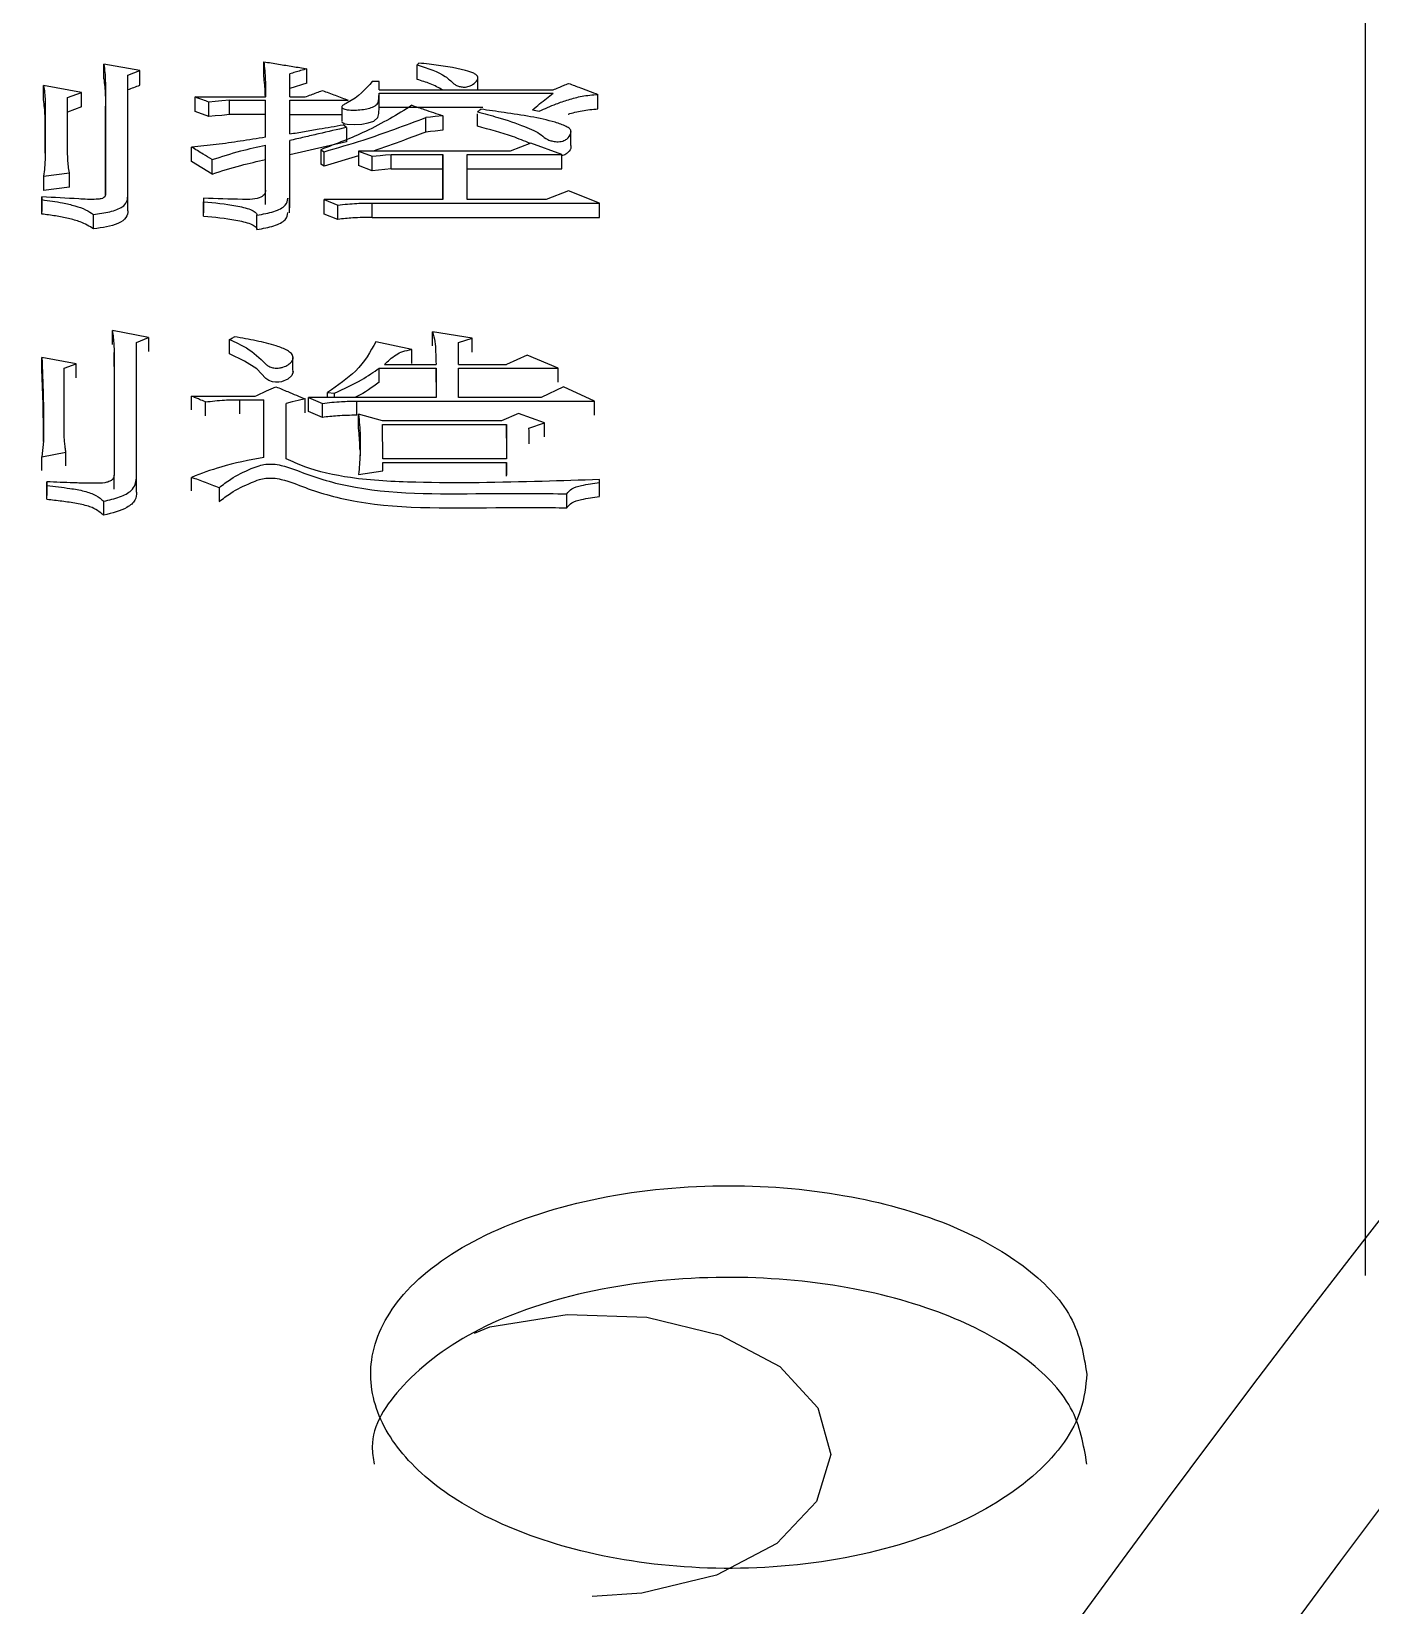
# Model space of a CAD drawing. Header units: millimetres. Extents: x 5231 to 7653, y 7068 to 7959.
# Drawn here: x 6763.53 to 6771.94, y 7406.95 to 7416.84 of the extents above; entities that cross this region are included whole.
import ezdxf

# ---------------------------------------------------------------- set-up
doc = ezdxf.new("R2010")
doc.units = ezdxf.units.MM

msp = doc.modelspace()

# ---------------------------------------------------------------- linework, layer by layer
at = {"color": 7, "linetype": 'Continuous', "lineweight": 25}
for p, q in [((6764.2104, 7416.5946), (6763.9833, 7416.6346)), ((6764.1347, 7416.5666), (6764.2104, 7416.5946)), ((6764.1347, 7415.8055), (6764.1347, 7416.5666)), ((6765.1516, 7416.4296), (6765.1515, 7416.5746)), ((6766.3338, 7416.474), (6766.3338, 7416.547)), ((6763.8427, 7416.4579), (6763.6047, 7416.5023)), ((6763.7561, 7416.4255), (6763.8427, 7416.4579)), ((6763.9941, 7416.4619), (6763.9941, 7415.8181)), ((6765.2597, 7416.5153), (6765.1515, 7416.4833)), ((6765.714, 7416.5264), (6765.6708, 7416.5264)), ((6765.714, 7416.474), (6765.714, 7416.5264)), ((6765.714, 7416.474), (6766.8066, 7416.474)), ((6765.7141, 7416.4539), (6766.8066, 7416.4539)), ((6765.7141, 7416.3628), (6765.7141, 7416.4539)), ((6767.0879, 7416.3547), (6767.0879, 7416.4458)), ((6763.6155, 7416.3565), (6763.6155, 7416.0773)), ((6763.6155, 7416.2656), (6763.6155, 7416.3565)), ((6763.7561, 7416.0773), (6763.7561, 7416.4255)), ((6763.8427, 7416.3668), (6763.7561, 7416.3345)), ((6763.9941, 7415.8129), (6763.9941, 7416.3708)), ((6764.5566, 7416.4296), (6765.0001, 7416.4296)), ((6764.5566, 7416.3385), (6764.5566, 7416.4296)), ((6764.7729, 7416.4093), (6765.0001, 7416.4093)), ((6765.0001, 7416.1764), (6765.0001, 7416.4093)), ((6765.1516, 7416.4296), (6765.2489, 7416.4296)), ((6765.1516, 7416.4093), (6765.5193, 7416.4093)), ((6765.1516, 7416.197), (6765.1516, 7416.4093)), ((6765.4794, 7416.3704), (6765.4794, 7416.2789)), ((6766.3652, 7416.3628), (6765.7141, 7416.3628)), ((6766.6768, 7416.3484), (6766.7201, 7416.3403)), ((6763.6155, 7416.0771), (6763.6155, 7416.2656)), ((6764.6431, 7416.3062), (6764.5566, 7416.3385)), ((6765.0001, 7416.3183), (6764.7729, 7416.3183)), ((6765.0001, 7416.1764), (6765.0001, 7416.3183)), ((6765.1516, 7416.3183), (6765.4794, 7416.3183)), ((6765.5085, 7416.2381), (6765.4869, 7416.2545)), ((6765.1516, 7415.8223), (6765.1516, 7416.1558)), ((6765.5085, 7416.1473), (6765.1516, 7416.0651)), ((6765.5085, 7416.2381), (6765.5085, 7416.1473)), ((6766.9189, 7416.1236), (6766.9189, 7416.2155)), ((6765.0001, 7415.8434), (6765.0001, 7416.1269)), ((6765.3463, 7416.098), (6765.3679, 7416.0856)), ((6765.3463, 7416.098), (6765.3463, 7416.0074)), ((6765.3679, 7415.995), (6765.3679, 7416.0856)), ((6765.5843, 7416.0597), (6765.3679, 7415.995)), ((6765.5843, 7416.0897), (6765.6708, 7416.0565)), ((6766.5362, 7416.0897), (6765.5843, 7416.0897)), ((6765.6708, 7415.966), (6765.6708, 7416.0565)), ((6765.7898, 7416.069), (6766.1143, 7416.069)), ((6765.7898, 7415.9784), (6765.7898, 7416.069)), ((6766.1143, 7416.069), (6766.1143, 7415.7844)), ((6766.1143, 7415.9784), (6766.1143, 7416.069)), ((6766.2657, 7416.069), (6766.8607, 7416.069)), ((6766.2658, 7415.7844), (6766.2657, 7416.069)), ((6766.666, 7416.1393), (6766.5362, 7416.0897)), ((6766.8607, 7416.069), (6766.666, 7416.1393)), ((6763.6047, 7415.9315), (6763.767, 7415.9524)), ((6764.6646, 7415.9453), (6764.535, 7416.0239)), ((6764.6646, 7415.9453), (6764.6646, 7416.0359)), ((6765.0001, 7415.8317), (6765.0001, 7416.0363)), ((6765.3679, 7415.995), (6765.3463, 7416.0074)), ((6765.6708, 7415.966), (6765.5843, 7415.9991)), ((6765.7898, 7415.9784), (6765.6708, 7415.966)), ((6765.7898, 7415.9784), (6766.1143, 7415.9784)), ((6766.1143, 7415.7844), (6766.1143, 7415.9784)), ((6766.2657, 7415.9784), (6766.8607, 7415.9784)), ((6763.767, 7415.862), (6763.6047, 7415.8411)), ((6763.5939, 7415.7844), (6763.5939, 7415.8012)), ((6763.5939, 7415.8012), (6763.5939, 7415.711)), ((6763.5939, 7415.6941), (6763.5939, 7415.7844)), ((6764.1347, 7415.7152), (6764.1347, 7415.8055)), ((6764.6107, 7415.7928), (6764.6107, 7415.7717)), ((6764.6107, 7415.7928), (6764.6107, 7415.7026)), ((6764.6107, 7415.6815), (6764.6107, 7415.7717)), ((6765.0001, 7415.7531), (6765.0001, 7415.8434)), ((6765.1498, 7415.7024), (6765.1498, 7415.7931)), ((6765.1516, 7415.7321), (6765.1516, 7415.8223)), ((6765.3679, 7415.7844), (6765.4545, 7415.7505)), ((6766.1143, 7415.7844), (6765.3679, 7415.7844)), ((6765.3679, 7415.6941), (6765.3679, 7415.7844)), ((6765.4545, 7415.6604), (6765.4545, 7415.7505)), ((6765.6708, 7415.7632), (6767.0987, 7415.7632)), ((6765.6708, 7415.673), (6765.6708, 7415.7632)), ((6766.7634, 7415.7844), (6766.2658, 7415.7844)), ((6766.904, 7415.8392), (6766.7634, 7415.7844)), ((6767.0987, 7415.7632), (6766.904, 7415.8392)), ((6763.5939, 7415.6941), (6763.5939, 7415.711)), ((6764.6107, 7415.6815), (6764.6107, 7415.7026)), ((6765.4545, 7415.6604), (6765.3679, 7415.6941)), ((6765.6708, 7415.673), (6767.0987, 7415.673)), ((6764.2646, 7414.919), (6764.0374, 7414.9634)), ((6764.1889, 7414.8878), (6764.2646, 7414.919)), ((6764.1889, 7414.0354), (6764.1889, 7414.8878)), ((6764.773, 7414.8165), (6764.773, 7414.9056)), ((6765.9196, 7414.8432), (6765.6925, 7414.8923)), ((6766.2982, 7414.9145), (6766.0494, 7414.9545)), ((6766.2117, 7414.8878), (6766.2982, 7414.9145)), ((6766.2117, 7414.7492), (6766.2117, 7414.8878)), ((6763.8103, 7414.7537), (6763.5939, 7414.794)), ((6764.0482, 7414.8253), (6764.0483, 7414.0541)), ((6764.0482, 7414.7364), (6764.0482, 7414.8253)), ((6765.1723, 7414.7949), (6765.1723, 7414.7999)), ((6765.1723, 7414.7114), (6765.1723, 7414.79)), ((6765.9196, 7414.7551), (6765.9196, 7414.8432)), ((6766.6444, 7414.8074), (6766.5146, 7414.7492)), ((6766.8391, 7414.7267), (6766.6444, 7414.8074)), ((6763.7345, 7414.7267), (6763.8103, 7414.7537)), ((6763.7345, 7414.3039), (6763.7345, 7414.7267)), ((6765.7141, 7414.7267), (6766.0711, 7414.7267)), ((6765.7466, 7414.7492), (6766.0711, 7414.7492)), ((6766.0711, 7414.7267), (6766.0711, 7414.5415)), ((6766.0711, 7414.639), (6766.0711, 7414.7267)), ((6766.2117, 7414.7492), (6766.5146, 7414.7492)), ((6766.2117, 7414.7267), (6766.8391, 7414.7267)), ((6766.2117, 7414.5415), (6766.2117, 7414.7267)), ((6765.3896, 7414.5733), (6765.4329, 7414.5687)), ((6765.3896, 7414.5415), (6765.3896, 7414.5733)), ((6766.8716, 7414.6095), (6766.7309, 7414.5415)), ((6767.0663, 7414.5188), (6766.8716, 7414.6095)), ((6764.535, 7414.5506), (6764.9353, 7414.5506)), ((6764.535, 7414.4634), (6764.535, 7414.5506)), ((6764.6216, 7414.4272), (6764.6216, 7414.5142)), ((6764.8379, 7414.5279), (6764.9893, 7414.5279)), ((6764.8379, 7414.4393), (6764.8379, 7414.5279)), ((6764.9894, 7414.1655), (6764.9893, 7414.5279)), ((6765.13, 7414.1562), (6765.13, 7414.5051)), ((6765.2706, 7414.5415), (6765.3571, 7414.5051)), ((6766.0711, 7414.5415), (6765.2706, 7414.5415)), ((6765.2706, 7414.4544), (6765.2706, 7414.5415)), ((6765.3571, 7414.4166), (6765.3571, 7414.5051)), ((6765.5735, 7414.5188), (6767.0663, 7414.5188)), ((6765.5735, 7414.4302), (6765.5735, 7414.5188)), ((6766.7309, 7414.5415), (6766.2117, 7414.5415)), ((6765.3571, 7414.4166), (6765.2706, 7414.4529)), ((6765.7357, 7414.3957), (6765.5843, 7414.4368)), ((6766.4821, 7414.3957), (6765.7357, 7414.3957)), ((6765.7357, 7414.3728), (6766.5146, 7414.3728)), ((6765.7358, 7414.1563), (6765.7357, 7414.3728)), ((6766.5903, 7414.4414), (6766.4821, 7414.3957)), ((6766.5146, 7414.3728), (6766.5146, 7414.1563)), ((6766.7526, 7414.3819), (6766.5903, 7414.4414)), ((6766.6552, 7414.3498), (6766.7526, 7414.3819)), ((6763.6047, 7414.2671), (6763.5939, 7414.1701)), ((6763.5939, 7414.1701), (6763.7454, 7414.1979)), ((6763.5939, 7414.0843), (6763.5939, 7414.1701)), ((6765.5843, 7414.0587), (6765.7358, 7414.082)), ((6766.5146, 7414.1563), (6765.7358, 7414.1563)), ((6765.7358, 7414.1331), (6766.5146, 7414.1331)), ((6765.7358, 7414.082), (6765.7358, 7414.1331)), ((6766.5146, 7414.1331), (6766.5146, 7414.0541)), ((6763.6264, 7413.9888), (6763.6264, 7414.0121)), ((6763.6264, 7414.0121), (6763.6264, 7413.9268)), ((6763.6264, 7413.9035), (6763.6264, 7413.9888)), ((6764.0483, 7413.9661), (6764.0483, 7414.0541)), ((6764.1889, 7413.9475), (6764.1889, 7414.0354)), ((6764.5351, 7413.9546), (6764.5351, 7414.0401)), ((6767.0987, 7414.0075), (6767.0987, 7414.0261)), ((6767.0987, 7413.9221), (6767.0987, 7414.0075)), ((6763.9833, 7413.8055), (6763.9833, 7413.8904))]:
    msp.add_line(p, q, dxfattribs=at)
at = {"color": 7, "linetype": 'Continuous', "lineweight": 25, "flags": 128}
for points in [[(6764.9893, 7416.5592), (6764.9893, 7416.6103), (6764.9893, 7416.6505)], [(6763.9833, 7416.5432), (6763.9833, 7416.5944), (6763.9833, 7416.6346)], [(6764.2104, 7416.5033), (6764.2104, 7416.5544), (6764.2104, 7416.5946)], [(6765.2597, 7416.5153), (6765.2597, 7416.5664), (6765.2597, 7416.6066)], [(6765.952, 7416.5392), (6765.952, 7416.5678), (6765.952, 7416.5992), (6765.952, 7416.6306)], [(6763.6047, 7416.4111), (6763.6047, 7416.4622), (6763.6047, 7416.5023)], [(6763.8427, 7416.3668), (6763.8427, 7416.4178), (6763.8427, 7416.4579)], [(6763.9941, 7416.4619), (6763.9941, 7416.4109), (6763.9941, 7416.3708)], [(6764.7729, 7416.4093), (6764.7242, 7416.4048), (6764.6837, 7416.401), (6764.6431, 7416.3972)], [(6764.6431, 7416.3062), (6764.6431, 7416.3571), (6764.6431, 7416.3972)], [(6764.7729, 7416.3183), (6764.7729, 7416.3693), (6764.7729, 7416.4093)], [(6765.0001, 7416.3183), (6765.0001, 7416.3693), (6765.0001, 7416.4093)], [(6765.4794, 7416.2745), (6765.4801, 7416.2715), (6765.4871, 7416.2661), (6765.4987, 7416.2615), (6765.5134, 7416.2582), (6765.5594, 7416.2556), (6765.6043, 7416.2589), (6765.6454, 7416.2663), (6765.68, 7416.2778), (6765.7045, 7416.3002), (6765.7107, 7416.3245), (6765.7141, 7416.3628), (6765.7141, 7416.3628)], [(6764.7729, 7416.3183), (6764.7242, 7416.3137), (6764.6837, 7416.3099), (6764.6431, 7416.3062)], [(6766.1143, 7416.3117), (6766.066, 7416.3063), (6766.0361, 7416.3029), (6766.0061, 7416.2995)], [(6766.0061, 7416.2086), (6766.0061, 7416.2595), (6766.0061, 7416.2995)], [(6766.1143, 7416.3117), (6766.1143, 7416.2608), (6766.1143, 7416.2208)], [(6766.3307, 7416.2453), (6766.3307, 7416.286), (6766.3307, 7416.3111), (6766.3307, 7416.3224)], [(6766.1143, 7416.2208), (6766.066, 7416.2154), (6766.0361, 7416.212), (6766.0061, 7416.2086)], [(6764.535, 7416.0239), (6764.535, 7416.0747), (6764.535, 7416.1145)], [(6765.0001, 7416.0363), (6765.0001, 7416.063), (6765.0001, 7416.0897), (6765.0001, 7416.1269)], [(6765.5843, 7416.0897), (6765.5843, 7416.039), (6765.5843, 7415.9991)], [(6765.6708, 7416.0565), (6765.7193, 7416.0616), (6765.7546, 7416.0653), (6765.7898, 7416.069)], [(6766.8607, 7415.9784), (6766.8607, 7416.0291), (6766.8607, 7416.069)], [(6763.767, 7415.862), (6763.767, 7415.9126), (6763.767, 7415.9524)], [(6763.6047, 7415.9315), (6763.6047, 7415.8809), (6763.6047, 7415.8411)], [(6767.0987, 7415.673), (6767.0987, 7415.7235), (6767.0987, 7415.7632)], [(6763.9184, 7415.6011), (6763.9184, 7415.6272), (6763.9184, 7415.6534), (6763.9184, 7415.6911)], [(6764.946, 7415.5968), (6764.946, 7415.6232), (6764.946, 7415.6497), (6764.946, 7415.6869)], [(6764.0374, 7414.8748), (6764.0374, 7414.9241), (6764.0374, 7414.9634)], [(6764.2646, 7414.919), (6764.2646, 7414.8691), (6764.2646, 7414.8306)], [(6766.0494, 7414.866), (6766.0494, 7414.9153), (6766.0494, 7414.9545)], [(6766.2982, 7414.8261), (6766.2982, 7414.8753), (6766.2982, 7414.9145)], [(6763.5939, 7414.706), (6763.5939, 7414.7549), (6763.5939, 7414.794)], [(6765.1699, 7414.7102), (6765.1732, 7414.7021), (6765.1654, 7414.6794), (6765.1394, 7414.6576), (6765.1001, 7414.641), (6765.0823, 7414.6377), (6765.0629, 7414.6375), (6765.0428, 7414.6409), (6765.0195, 7414.6494), (6765.0026, 7414.661), (6764.9443, 7414.7209), (6764.8669, 7414.7709), (6764.773, 7414.8165), (6764.773, 7414.8165)], [(6763.8103, 7414.6658), (6763.8103, 7414.7146), (6763.8103, 7414.7537)], [(6765.7141, 7414.639), (6765.7141, 7414.6646), (6765.7141, 7414.6913), (6765.7141, 7414.7267)], [(6766.8391, 7414.639), (6766.8391, 7414.6876), (6766.8391, 7414.7267)], [(6765.4329, 7414.5415), (6765.4329, 7414.5441), (6765.4329, 7414.5687)], [(6764.9893, 7414.4408), (6764.9893, 7414.4889), (6764.9893, 7414.5279)], [(6765.249, 7414.5324), (6765.2041, 7414.5221), (6765.1671, 7414.5136), (6765.13, 7414.5051)], [(6765.249, 7414.4453), (6765.249, 7414.4934), (6765.249, 7414.5324)], [(6767.0663, 7414.4317), (6767.0663, 7414.4798), (6767.0663, 7414.5188)], [(6765.5843, 7414.3483), (6765.5843, 7414.3979), (6765.5843, 7414.4368)], [(6766.5146, 7414.2862), (6766.5146, 7414.3339), (6766.5146, 7414.3728)], [(6766.7526, 7414.2953), (6766.7526, 7414.343), (6766.7526, 7414.3819)], [(6763.7454, 7414.1119), (6763.7454, 7414.1591), (6763.7454, 7414.1979)], [(6766.5146, 7414.0473), (6766.5146, 7414.0943), (6766.5146, 7414.1331)], [(6764.7081, 7413.9747), (6764.7081, 7413.9526), (6764.7081, 7413.9304), (6764.7081, 7413.8895)], [(6766.8932, 7413.8522), (6766.8932, 7413.8742), (6766.8932, 7413.8988), (6766.8932, 7413.9373)], [(6766.3125, 7408.6651), (6766.4094, 7408.7044), (6766.8945, 7408.783), (6767.3961, 7408.7645), (6767.8586, 7408.6514), (6768.2308, 7408.4554), (6768.4709, 7408.1966), (6768.5512, 7407.9029), (6768.4617, 7407.6074), (6768.2128, 7407.3442), (6767.833, 7407.1442), (6767.3652, 7407.0311), (6767.0512, 7407.0109), (6767.0512, 7407.0109)]]:
    msp.add_lwpolyline(points, dxfattribs=at)
at = {"color": 7, "linetype": 'Continuous', "lineweight": 25}
for radius in [93.7404, 91.4796]:
    msp.add_circle((6850.9753, 7348.0338), radius, dxfattribs=at)
for radius, start, end in [(100, 99.723265, 170.276735), (98.3174, 98.665923, 171.33409), (97.3188, 97.124363, 172.875637), (90.3408, 353.648968, 186.351032), (89.8754, 353.648968, 186.351032), (85.319, 353.330171, 186.669829), (84.2865, 353.330171, 186.669829), (98.8966, 139.098109, 170.085406)]:
    msp.add_arc((6850.9753, 7348.0338), radius, start, end, dxfattribs=at)
for points, knots in [([(6771.9108, 7409.0269), (6771.9108, 7409.1191), (6771.9108, 7410.4079), (6771.9107, 7412.6986), (6771.9106, 7415.5883), (6771.9106, 7418.0434), (6771.9105, 7420.0442), (6771.9104, 7421.5801), (6771.9103, 7422.6255), (6771.9102, 7423.1721), (6771.9102, 7423.1556), (6771.9102, 7423.1495)], [0, 0, 0, 0, 0.009952, 0.139273, 0.268586, 0.397894, 0.527204, 0.656931, 0.786658, 0.919871, 1, 1, 1, 1]), ([(6764.9893, 7416.6505), (6764.9929, 7416.6128), (6764.9983, 7416.5574), (6764.9998, 7416.4836), (6765, 7416.4476), (6765.0001, 7416.4296)], [0, 0, 0, 0, 0.51479, 0.757386, 1, 1, 1, 1]), ([(6764.9893, 7416.6505), (6765.0203, 7416.6455), (6765.0808, 7416.6357), (6765.171, 7416.621), (6765.2301, 7416.6114), (6765.2597, 7416.6066)], [0, 0, 0, 0, 0.343534, 0.671767, 1, 1, 1, 1]), ([(6765.952, 7416.6306), (6766.0197, 7416.6091), (6766.121, 7416.5769), (6766.1676, 7416.524), (6766.1956, 7416.5033), (6766.2137, 7416.4964), (6766.2307, 7416.4925), (6766.2495, 7416.4911), (6766.2652, 7416.4924), (6766.2835, 7416.4976), (6766.3102, 7416.5119), (6766.3317, 7416.5319), (6766.3357, 7416.5532), (6766.3275, 7416.5675), (6766.3019, 7416.5823), (6766.2084, 7416.6111), (6766.0853, 7416.6278), (6765.9845, 7416.6399), (6765.9628, 7416.6425)], [0, 0, 0, 0, 0.227642, 0.340918, 0.369431, 0.383636, 0.40814, 0.421602, 0.435184, 0.450933, 0.481252, 0.554321, 0.592682, 0.621742, 0.650784, 0.712011, 0.938181, 1, 1, 1, 1]), ([(6765.952, 7416.6306), (6765.9529, 7416.6316), (6765.9552, 7416.634), (6765.9588, 7416.638), (6765.9615, 7416.641), (6765.9628, 7416.6425)], [0, 0, 0, 0, 0.250291, 0.625145, 1, 1, 1, 1]), ([(6763.9833, 7416.6346), (6763.9857, 7416.6176), (6763.9907, 7416.5837), (6763.9938, 7416.5262), (6763.994, 7416.4855), (6763.9941, 7416.4619)], [0, 0, 0, 0, 0.296264, 0.592549, 1, 1, 1, 1]), ([(6763.9833, 7416.5432), (6763.9857, 7416.5265), (6763.9905, 7416.4929), (6763.9938, 7416.4355), (6763.994, 7416.3947), (6763.9941, 7416.3708)], [0, 0, 0, 0, 0.293714, 0.587449, 1, 1, 1, 1]), ([(6764.9987, 7416.4279), (6764.9985, 7416.4366), (6764.9974, 7416.4806), (6764.9929, 7416.5241), (6764.9893, 7416.5592)], [0, 0, 0, 0, 0.196609, 1, 1, 1, 1]), ([(6765.2597, 7416.6066), (6765.2462, 7416.6026), (6765.2214, 7416.5953), (6765.1854, 7416.5846), (6765.1628, 7416.5779), (6765.1515, 7416.5746)], [0, 0, 0, 0, 0.37438, 0.68719, 1, 1, 1, 1]), ([(6763.6047, 7416.5023), (6763.6072, 7416.4869), (6763.6123, 7416.455), (6763.615, 7416.4064), (6763.6153, 7416.3732), (6763.6155, 7416.3565)], [0, 0, 0, 0, 0.318731, 0.6592723, 1, 1, 1, 1]), ([(6764.1347, 7416.4753), (6764.1473, 7416.48), (6764.1726, 7416.4893), (6764.1978, 7416.4987), (6764.2104, 7416.5033)], [0, 0, 0, 0, 0.5, 1, 1, 1, 1]), ([(6765.2489, 7416.4296), (6765.2613, 7416.4342), (6765.2855, 7416.4433), (6765.3215, 7416.4567), (6765.3452, 7416.4656), (6765.3571, 7416.47)], [0, 0, 0, 0, 0.3426924, 0.6713462, 1, 1, 1, 1]), ([(6765.3571, 7416.47), (6765.3841, 7416.4599), (6765.4382, 7416.4397), (6765.4923, 7416.4195), (6765.5193, 7416.4093)], [0, 0, 0, 0, 0.5, 1, 1, 1, 1]), ([(6765.6708, 7416.5264), (6765.6284, 7416.4787), (6765.5821, 7416.4265), (6765.4909, 7416.3813), (6765.4775, 7416.3711), (6765.479, 7416.3623), (6765.4868, 7416.3567), (6765.4985, 7416.3522), (6765.5219, 7416.3469), (6765.5595, 7416.3457), (6765.6045, 7416.3491), (6765.6459, 7416.3566), (6765.6869, 7416.369), (6765.7077, 7416.3911), (6765.7115, 7416.4202), (6765.7131, 7416.4411), (6765.7141, 7416.4539)], [0, 0, 0, 0, 0.410683, 0.44895, 0.485442, 0.501739, 0.51856, 0.536626, 0.555643, 0.608214, 0.659889, 0.710594, 0.760792, 0.827972, 0.894991, 1, 1, 1, 1]), ([(6766.1119, 7416.474), (6766.0875, 7416.4874), (6766.0419, 7416.5123), (6765.9806, 7416.5307), (6765.952, 7416.5392)], [0, 0, 0, 0, 0.534015, 1, 1, 1, 1]), ([(6766.6768, 7416.3484), (6766.6919, 7416.3607), (6766.7211, 7416.3845), (6766.7644, 7416.4197), (6766.7925, 7416.4425), (6766.8066, 7416.4539)], [0, 0, 0, 0, 0.349952, 0.674976, 1, 1, 1, 1]), ([(6766.7201, 7416.3403), (6766.7545, 7416.3559), (6766.8115, 7416.3817), (6766.902, 7416.4128), (6766.9869, 7416.4368), (6767.054, 7416.4428), (6767.0879, 7416.4458)], [0, 0, 0, 0, 0.3344154, 0.5531384, 0.7747372, 1, 1, 1, 1]), ([(6766.8066, 7416.474), (6766.8183, 7416.4789), (6766.8405, 7416.4881), (6766.8729, 7416.5015), (6766.8936, 7416.5101), (6766.904, 7416.5143)], [0, 0, 0, 0, 0.362123, 0.681062, 1, 1, 1, 1]), ([(6766.904, 7416.5143), (6766.9287, 7416.5051), (6766.9717, 7416.4891), (6767.033, 7416.4663), (6767.0696, 7416.4526), (6767.0879, 7416.4458)], [0, 0, 0, 0, 0.403141, 0.70157, 1, 1, 1, 1]), ([(6763.6155, 7416.2656), (6763.6154, 7416.281), (6763.6151, 7416.3131), (6763.6114, 7416.3616), (6763.6069, 7416.3946), (6763.6047, 7416.4111)], [0, 0, 0, 0, 0.315997, 0.657909, 1, 1, 1, 1]), ([(6764.6431, 7416.3972), (6764.6308, 7416.4018), (6764.6102, 7416.4095), (6764.5813, 7416.4203), (6764.5648, 7416.4265), (6764.5566, 7416.4296)], [0, 0, 0, 0, 0.4283606, 0.7141803, 1, 1, 1, 1]), ([(6765.9196, 7416.3769), (6765.828, 7416.3203), (6765.6629, 7416.2183), (6765.4437, 7416.135), (6765.3463, 7416.098)], [0, 0, 0, 0, 0.555283, 1, 1, 1, 1]), ([(6765.9196, 7416.3769), (6765.9456, 7416.3682), (6765.991, 7416.353), (6766.0559, 7416.3313), (6766.0948, 7416.3182), (6766.1143, 7416.3117)], [0, 0, 0, 0, 0.400141, 0.70007, 1, 1, 1, 1]), ([(6766.3307, 7416.3362), (6766.3737, 7416.3247), (6766.4781, 7416.2969), (6766.6166, 7416.2501), (6766.7245, 7416.2026), (6766.7595, 7416.1654), (6766.7978, 7416.1521), (6766.825, 7416.1481), (6766.8492, 7416.1484), (6766.8682, 7416.1517), (6766.8871, 7416.16), (6766.9088, 7416.1795), (6766.9237, 7416.2039), (6766.9143, 7416.2293), (6766.8802, 7416.2506), (6766.753, 7416.2941), (6766.5609, 7416.3225), (6766.4013, 7416.3455), (6766.3523, 7416.3525)], [0, 0, 0, 0, 0.098231, 0.238081, 0.342824, 0.395013, 0.415616, 0.436307, 0.448804, 0.461391, 0.474958, 0.500007, 0.559164, 0.587191, 0.615116, 0.67461, 0.900073, 1, 1, 1, 1]), ([(6766.3307, 7416.3362), (6766.3343, 7416.3389), (6766.3415, 7416.3444), (6766.3487, 7416.3498), (6766.3523, 7416.3525)], [0, 0, 0, 0, 0.499456, 1, 1, 1, 1]), ([(6766.9018, 7416.3209), (6766.9022, 7416.321), (6766.9284, 7416.3301), (6766.9874, 7416.3456), (6767.0542, 7416.3516), (6767.0879, 7416.3547)], [0, 0, 0, 0, 0.006559, 0.499142, 1, 1, 1, 1]), ([(6765.1516, 7416.197), (6765.1824, 7416.2023), (6765.2441, 7416.2129), (6765.3559, 7416.2321), (6765.4368, 7416.2459), (6765.4869, 7416.2545)], [0, 0, 0, 0, 0.276037, 0.552075, 1, 1, 1, 1]), ([(6765.3679, 7416.0856), (6765.4509, 7416.1094), (6765.6052, 7416.1536), (6765.8134, 7416.2276), (6765.9418, 7416.2755), (6766.0061, 7416.2995)], [0, 0, 0, 0, 0.3679592, 0.6837741, 1, 1, 1, 1]), ([(6766.6617, 7416.1377), (6766.6258, 7416.1526), (6766.5259, 7416.194), (6766.4069, 7416.2253), (6766.3307, 7416.2453)], [0, 0, 0, 0, 0.359925, 1, 1, 1, 1]), ([(6765.0001, 7416.1764), (6764.9473, 7416.1682), (6764.8447, 7416.1521), (6764.6908, 7416.1295), (6764.587, 7416.1195), (6764.535, 7416.1145)], [0, 0, 0, 0, 0.346532, 0.672536, 1, 1, 1, 1]), ([(6765.5085, 7416.2381), (6765.4501, 7416.2246), (6765.3614, 7416.2042), (6765.2424, 7416.1768), (6765.1818, 7416.1628), (6765.1516, 7416.1558)], [0, 0, 0, 0, 0.491216, 0.745608, 1, 1, 1, 1]), ([(6766.0061, 7416.2086), (6765.9602, 7416.1913), (6765.8525, 7416.1506), (6765.7402, 7416.1119), (6765.6758, 7416.0897)], [0, 0, 0, 0, 0.426238, 1, 1, 1, 1]), ([(6763.6155, 7416.0773), (6763.6153, 7416.0624), (6763.615, 7416.0327), (6763.6116, 7415.9841), (6763.6072, 7415.9504), (6763.6047, 7415.9315)], [0, 0, 0, 0, 0.3065384, 0.6131007, 1, 1, 1, 1]), ([(6763.767, 7415.9524), (6763.7648, 7415.9666), (6763.7605, 7415.9946), (6763.7573, 7416.0362), (6763.7565, 7416.0636), (6763.7561, 7416.0773)], [0, 0, 0, 0, 0.340831, 0.670338, 1, 1, 1, 1]), ([(6764.6646, 7416.0359), (6764.6456, 7416.0474), (6764.6145, 7416.0664), (6764.5712, 7416.0926), (6764.5471, 7416.1072), (6764.535, 7416.1145)], [0, 0, 0, 0, 0.440732, 0.720366, 1, 1, 1, 1]), ([(6764.6646, 7416.0359), (6764.7237, 7416.0549), (6764.8298, 7416.0892), (6764.9478, 7416.1153), (6765.0001, 7416.1269)], [0, 0, 0, 0, 0.556535, 1, 1, 1, 1]), ([(6766.9174, 7416.1241), (6766.918, 7416.1212), (6766.9213, 7416.1065), (6766.9068, 7416.0863), (6766.8854, 7416.0686), (6766.8696, 7416.0614), (6766.8606, 7416.0601), (6766.8576, 7416.0597)], [0, 0, 0, 0, 0.121017, 0.612643, 0.835849, 0.94494, 1, 1, 1, 1]), ([(6764.6646, 7415.9453), (6764.7237, 7415.9644), (6764.8298, 7415.9986), (6764.9478, 7416.0247), (6765.0001, 7416.0363)], [0, 0, 0, 0, 0.556503, 1, 1, 1, 1]), ([(6763.9939, 7415.8181), (6763.9939, 7415.8147), (6763.9939, 7415.8077), (6763.9866, 7415.7987), (6763.975, 7415.7921), (6763.9583, 7415.7879), (6763.9079, 7415.7841), (6763.7847, 7415.7919), (6763.671, 7415.7975), (6763.5939, 7415.8012)], [0, 0, 0, 0, 0.052887, 0.108181, 0.143241, 0.178364, 0.234317, 0.480646, 1, 1, 1, 1]), ([(6763.5939, 7415.7844), (6763.6383, 7415.7784), (6763.7111, 7415.7686), (6763.8031, 7415.7464), (6763.8725, 7415.7228), (6763.9032, 7415.7016), (6763.9184, 7415.6911)], [0, 0, 0, 0, 0.347625, 0.569681, 0.787632, 1, 1, 1, 1]), ([(6763.9184, 7415.6911), (6763.9531, 7415.6961), (6764.0211, 7415.7057), (6764.1253, 7415.7416), (6764.1312, 7415.7815), (6764.1347, 7415.8055)], [0, 0, 0, 0, 0.2941305, 0.5765812, 1, 1, 1, 1]), ([(6765.0001, 7415.8434), (6764.9992, 7415.8358), (6764.9975, 7415.8205), (6764.9748, 7415.797), (6764.9168, 7415.7851), (6764.7937, 7415.7868), (6764.6917, 7415.7901), (6764.6107, 7415.7928)], [0, 0, 0, 0, 0.111586, 0.225233, 0.353074, 0.48645, 1, 1, 1, 1]), ([(6764.6107, 7415.7717), (6764.6796, 7415.7649), (6764.7835, 7415.7547), (6764.8919, 7415.7294), (6764.9391, 7415.7073), (6764.9438, 7415.6936), (6764.946, 7415.6869)], [0, 0, 0, 0, 0.512125, 0.772785, 0.888448, 1, 1, 1, 1]), ([(6764.946, 7415.6869), (6764.9829, 7415.6934), (6765.0551, 7415.7062), (6765.133, 7415.7461), (6765.1378, 7415.778), (6765.1402, 7415.7932)], [0, 0, 0, 0, 0.352537, 0.690302, 1, 1, 1, 1]), ([(6765.4545, 7415.7505), (6765.4942, 7415.7547), (6765.5654, 7415.7623), (6765.6385, 7415.7629), (6765.6708, 7415.7632)], [0, 0, 0, 0, 0.5588348, 1, 1, 1, 1]), ([(6763.9184, 7415.6011), (6763.8929, 7415.6168), (6763.8502, 7415.6432), (6763.7614, 7415.6669), (6763.6802, 7415.683), (6763.6227, 7415.6904), (6763.5939, 7415.6941)], [0, 0, 0, 0, 0.329538, 0.550163, 0.774094, 1, 1, 1, 1]), ([(6764.1347, 7415.7152), (6764.1334, 7415.7006), (6764.1307, 7415.6713), (6764.0653, 7415.6212), (6763.9749, 7415.6088), (6763.9184, 7415.6011)], [0, 0, 0, 0, 0.270029, 0.543705, 1, 1, 1, 1]), ([(6764.6107, 7415.6815), (6764.6796, 7415.6747), (6764.7835, 7415.6645), (6764.8919, 7415.6393), (6764.9391, 7415.6172), (6764.9438, 7415.6035), (6764.946, 7415.5968)], [0, 0, 0, 0, 0.512262, 0.772929, 0.888543, 1, 1, 1, 1]), ([(6764.946, 7415.5968), (6764.9829, 7415.6033), (6765.0551, 7415.6161), (6765.133, 7415.6559), (6765.1378, 7415.6878), (6765.1402, 7415.703)], [0, 0, 0, 0, 0.35272, 0.690483, 1, 1, 1, 1]), ([(6765.6708, 7415.673), (6765.6297, 7415.6725), (6765.5565, 7415.6716), (6765.4856, 7415.6638), (6765.4545, 7415.6604)], [0, 0, 0, 0, 0.561086, 1, 1, 1, 1]), ([(6764.0374, 7414.9634), (6764.0395, 7414.9482), (6764.0438, 7414.9177), (6764.0471, 7414.8716), (6764.0479, 7414.8408), (6764.0482, 7414.8253)], [0, 0, 0, 0, 0.331886, 0.665867, 1, 1, 1, 1]), ([(6764.773, 7414.9056), (6764.8105, 7414.8887), (6764.9067, 7414.8456), (6764.9676, 7414.784), (6765.0104, 7414.7424), (6765.0296, 7414.7333), (6765.0483, 7414.7278), (6765.07, 7414.7255), (6765.0902, 7414.727), (6765.1159, 7414.7339), (6765.1441, 7414.7478), (6765.169, 7414.7684), (6765.176, 7414.7931), (6765.1661, 7414.8172), (6765.1303, 7414.8433), (6765.0553, 7414.8717), (6764.9414, 7414.8992), (6764.8511, 7414.9153), (6764.8054, 7414.9234)], [0, 0, 0, 0, 0.132576, 0.339199, 0.368942, 0.383767, 0.408892, 0.423885, 0.438973, 0.45932, 0.498147, 0.542368, 0.587069, 0.63299, 0.675109, 0.75468, 0.876187, 1, 1, 1, 1]), ([(6764.773, 7414.9056), (6764.7757, 7414.9071), (6764.7825, 7414.9108), (6764.7933, 7414.9168), (6764.8014, 7414.9212), (6764.8054, 7414.9234)], [0, 0, 0, 0, 0.252839, 0.626395, 1, 1, 1, 1]), ([(6765.6925, 7414.8923), (6765.658, 7414.8291), (6765.5959, 7414.7154), (6765.4531, 7414.617), (6765.3896, 7414.5733)], [0, 0, 0, 0, 0.555082, 1, 1, 1, 1]), ([(6766.0494, 7414.9545), (6766.0547, 7414.934), (6766.0652, 7414.8931), (6766.0695, 7414.8245), (6766.0705, 7414.7765), (6766.0711, 7414.7492)], [0, 0, 0, 0, 0.3019375, 0.6038376, 1, 1, 1, 1]), ([(6763.5939, 7414.794), (6763.5976, 7414.7136), (6763.6032, 7414.593), (6763.6044, 7414.417), (6763.6046, 7414.3215), (6763.6047, 7414.2671)], [0, 0, 0, 0, 0.462622, 0.693931, 1, 1, 1, 1]), ([(6765.7466, 7414.7492), (6765.7687, 7414.7702), (6765.7997, 7414.7996), (6765.8597, 7414.8333), (6765.8995, 7414.8399), (6765.9196, 7414.8432)], [0, 0, 0, 0, 0.55151, 0.77279, 1, 1, 1, 1]), ([(6763.6045, 7414.2648), (6763.6045, 7414.2772), (6763.6044, 7414.2999), (6763.6042, 7414.3327), (6763.604, 7414.3634), (6763.6038, 7414.394), (6763.6033, 7414.4347), (6763.602, 7414.5389), (6763.5975, 7414.6321), (6763.5939, 7414.7051)], [0, 0, 0, 0, 0.083587, 0.152643, 0.221698, 0.290754, 0.35981, 0.497921, 1, 1, 1, 1]), ([(6765.4329, 7414.5687), (6765.4924, 7414.596), (6765.5982, 7414.6443), (6765.6789, 7414.7017), (6765.7141, 7414.7267)], [0, 0, 0, 0, 0.563281, 1, 1, 1, 1]), ([(6764.9353, 7414.5506), (6764.9472, 7414.556), (6764.971, 7414.5668), (6765.0142, 7414.5864), (6765.0456, 7414.6007), (6765.0651, 7414.6095)], [0, 0, 0, 0, 0.275028, 0.550056, 1, 1, 1, 1]), ([(6765.0651, 7414.6095), (6765.0898, 7414.5991), (6765.1328, 7414.5811), (6765.1941, 7414.5555), (6765.2307, 7414.5401), (6765.249, 7414.5324)], [0, 0, 0, 0, 0.403163, 0.701581, 1, 1, 1, 1]), ([(6765.7141, 7414.6379), (6765.6704, 7414.6055), (6765.6245, 7414.5715), (6765.5642, 7414.5428), (6765.5614, 7414.5415)], [0, 0, 0, 0, 0.953288, 1, 1, 1, 1]), ([(6764.6216, 7414.5142), (6764.6092, 7414.5194), (6764.5886, 7414.5281), (6764.5598, 7414.5402), (6764.5433, 7414.5471), (6764.535, 7414.5506)], [0, 0, 0, 0, 0.428361, 0.71418, 1, 1, 1, 1]), ([(6764.6216, 7414.5142), (6764.6613, 7414.5188), (6764.7325, 7414.5268), (6764.8056, 7414.5276), (6764.8379, 7414.5279)], [0, 0, 0, 0, 0.558835, 1, 1, 1, 1]), ([(6765.3571, 7414.5051), (6765.3969, 7414.5097), (6765.468, 7414.5178), (6765.5412, 7414.5185), (6765.5735, 7414.5188)], [0, 0, 0, 0, 0.558835, 1, 1, 1, 1]), ([(6765.5735, 7414.4302), (6765.5324, 7414.4297), (6765.4592, 7414.4287), (6765.3883, 7414.4203), (6765.3571, 7414.4166)], [0, 0, 0, 0, 0.561086, 1, 1, 1, 1]), ([(6765.5843, 7414.4368), (6765.5883, 7414.3921), (6765.5959, 7414.3073), (6765.5956, 7414.1812), (6765.5881, 7414.0996), (6765.5843, 7414.0587)], [0, 0, 0, 0, 0.357248, 0.678403, 1, 1, 1, 1]), ([(6763.7454, 7414.1979), (6763.744, 7414.207), (6763.7414, 7414.2253), (6763.7371, 7414.2606), (6763.7356, 7414.2868), (6763.7345, 7414.3039)], [0, 0, 0, 0, 0.257722, 0.515452, 1, 1, 1, 1]), ([(6765.593, 7414.2172), (6765.593, 7414.2206), (6765.5923, 7414.2645), (6765.5881, 7414.3081), (6765.5843, 7414.3483)], [0, 0, 0, 0, 0.075307, 1, 1, 1, 1]), ([(6766.6566, 7414.2504), (6766.6563, 7414.2613), (6766.6553, 7414.2946), (6766.6553, 7414.3277), (6766.6552, 7414.3498)], [0, 0, 0, 0, 0.329213, 1, 1, 1, 1]), ([(6765.5933, 7414.2172), (6765.5933, 7414.2174), (6765.5933, 7414.2178), (6765.5936, 7414.1903), (6765.5931, 7414.1737), (6765.5927, 7414.1626)], [0, 0, 0, 0, 0.1748461, 0.4431618, 1, 1, 1, 1]), ([(6764.9894, 7414.1655), (6764.8967, 7414.1477), (6764.7325, 7414.1161), (6764.595, 7414.0631), (6764.5351, 7414.0401)], [0, 0, 0, 0, 0.564353, 1, 1, 1, 1]), ([(6764.7081, 7413.9747), (6764.7317, 7413.9935), (6764.7875, 7414.0379), (6764.8789, 7414.0821), (6764.9534, 7414.1128), (6765.0001, 7414.1237), (6765.0497, 7414.1247), (6765.1399, 7414.1089), (6765.29, 7414.0433), (6765.7079, 7413.9269), (6766.2991, 7413.9409), (6766.7404, 7413.9382), (6766.8932, 7413.9373)], [0, 0, 0, 0, 0.056836, 0.13451, 0.160696, 0.17921, 0.197944, 0.220552, 0.296632, 0.448409, 0.809055, 1, 1, 1, 1]), ([(6767.0987, 7414.0261), (6766.9788, 7414.0223), (6766.5942, 7414.0099), (6766.071, 7413.9999), (6765.5589, 7414.0244), (6765.2829, 7414.087), (6765.1675, 7414.1391), (6765.1297, 7414.1561)], [0, 0, 0, 0, 0.176102, 0.564603, 0.766922, 0.923793, 1, 1, 1, 1]), ([(6764.0483, 7414.0541), (6764.0472, 7414.0462), (6764.0455, 7414.0335), (6764.0281, 7414.0175), (6763.9958, 7414.0055), (6763.9447, 7414.002), (6763.8747, 7414.0035), (6763.7681, 7414.006), (6763.6817, 7414.0097), (6763.6264, 7414.0121)], [0, 0, 0, 0, 0.101022, 0.16229, 0.225577, 0.345591, 0.4673, 0.658589, 1, 1, 1, 1]), ([(6763.6264, 7413.9888), (6763.6747, 7413.9831), (6763.7541, 7413.9739), (6763.8611, 7413.9562), (6763.9382, 7413.9289), (6763.9684, 7413.9031), (6763.9833, 7413.8904)], [0, 0, 0, 0, 0.348257, 0.5720121, 0.7890548, 1, 1, 1, 1]), ([(6763.9833, 7413.8904), (6764.0179, 7413.8983), (6764.0859, 7413.9138), (6764.1777, 7413.9628), (6764.1847, 7414.0082), (6764.1889, 7414.0354)], [0, 0, 0, 0, 0.292444, 0.574659, 1, 1, 1, 1]), ([(6764.7081, 7413.9747), (6764.6793, 7413.9857), (6764.6216, 7414.0075), (6764.5639, 7414.0292), (6764.5351, 7414.0401)], [0, 0, 0, 0, 0.500034, 1, 1, 1, 1]), ([(6764.7081, 7413.8869), (6764.7317, 7413.9056), (6764.7877, 7413.9501), (6764.8794, 7413.9944), (6764.9544, 7414.0251), (6765.001, 7414.0358), (6765.0503, 7414.0366), (6765.1411, 7414.0206), (6765.293, 7413.9537), (6765.7358, 7413.8341), (6766.3262, 7413.8528), (6766.7647, 7413.8502), (6766.8932, 7413.8495)], [0, 0, 0, 0, 0.056759, 0.134911, 0.161237, 0.179521, 0.198009, 0.22074, 0.297957, 0.452198, 0.839526, 1, 1, 1, 1]), ([(6766.8932, 7413.9373), (6766.9018, 7413.9482), (6766.9194, 7413.9704), (6766.9972, 7413.9947), (6767.06, 7414.0026), (6767.0987, 7414.0075)], [0, 0, 0, 0, 0.267154, 0.547116, 1, 1, 1, 1]), ([(6763.9833, 7413.8027), (6763.9581, 7413.8222), (6763.9158, 7413.8551), (6763.8117, 7413.8768), (6763.7206, 7413.8903), (6763.6578, 7413.8974), (6763.6264, 7413.9009)], [0, 0, 0, 0, 0.327074, 0.548772, 0.773869, 1, 1, 1, 1]), ([(6764.1889, 7413.9475), (6764.1881, 7413.9305), (6764.1866, 7413.8961), (6764.1234, 7413.8379), (6764.037, 7413.8161), (6763.9833, 7413.8027)], [0, 0, 0, 0, 0.271788, 0.547924, 1, 1, 1, 1]), ([(6766.8932, 7413.8495), (6766.9018, 7413.8603), (6766.9194, 7413.8825), (6766.9973, 7413.9068), (6767.06, 7413.9147), (6767.0987, 7413.9195)], [0, 0, 0, 0, 0.267001, 0.546964, 1, 1, 1, 1]), ([(6770.1608, 7408.4076), (6770.1402, 7408.5301), (6770.0988, 7408.7756), (6769.7768, 7409.1046), (6769.2885, 7409.3725), (6768.6287, 7409.5537), (6767.8482, 7409.6159), (6767.035, 7409.5291), (6766.3231, 7409.2895), (6765.8381, 7408.9348), (6765.6323, 7408.534), (6765.6787, 7408.1435), (6765.9343, 7407.7905), (6766.3756, 7407.4918), (6766.9886, 7407.2714), (6767.7415, 7407.1653), (6768.5572, 7407.2103), (6769.3138, 7407.4194), (6769.8699, 7407.7612), (6770.1302, 7408.1162), (6770.1529, 7408.3324), (6770.1608, 7408.4076)], [0, 0, 0, 0, 0.046279, 0.092724, 0.141724, 0.195202, 0.253702, 0.315281, 0.376932, 0.43439, 0.485836, 0.533043, 0.57924, 0.627325, 0.679266, 0.736373, 0.797512, 0.859391, 0.918431, 0.971633, 1, 1, 1, 1]), ([(6770.1608, 7407.8426), (6770.1405, 7407.963), (6770.0998, 7408.2042), (6769.7832, 7408.5279), (6769.3018, 7408.7932), (6768.6474, 7408.975), (6767.8666, 7409.0403), (6767.0488, 7408.957), (6766.3234, 7408.7193), (6765.8503, 7408.3653), (6765.6467, 7408.0506), (6765.6769, 7407.8793), (6765.6832, 7407.8431)], [0, 0, 0, 0, 0.091331, 0.183004, 0.280131, 0.386927, 0.504534, 0.629179, 0.754146, 0.869948, 0.972537, 1, 1, 1, 1])]:
    msp.add_open_spline(points, degree=3, knots=knots, dxfattribs=at)

doc.saveas('drawing.dxf')
